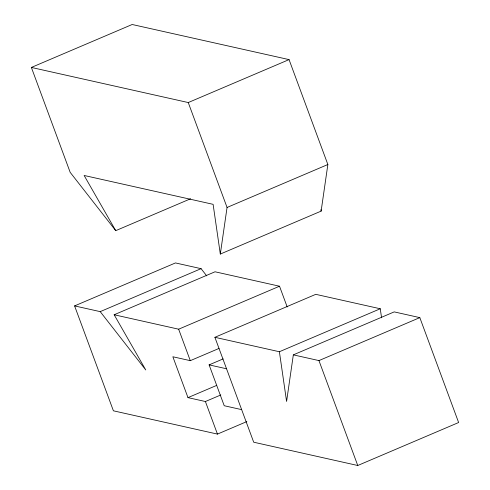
<?xml version="1.0" encoding="UTF-8"?>
<svg xmlns="http://www.w3.org/2000/svg" width="490" height="490" viewBox="0 0 490 490"><rect width="100%" height="100%" fill="white"/><g stroke="black" fill="none" stroke-linecap="round" stroke-linejoin="round"><path stroke-width="0.73" d="M31.372 67.442L132.178 24.5L289.057 59.608L327.859 164.518L321.122 211.123L220.316 254.059L227.06 207.46L188.252 102.551L31.372 67.442L70.18 172.351L115.732 230.655L190.635 198.744M293.332 354.858L286.589 401.463L279.392 351.74L214.896 337.304L253.704 442.213L357.755 465.5L458.628 422.527L419.82 317.624L394.205 311.891L293.332 354.858L318.947 360.591L419.82 317.624M188.252 102.551L289.057 59.608M227.06 207.46L327.859 164.518M246.874 421.565L217.456 434.097L113.404 410.81L74.596 305.907L175.469 262.934L201.084 268.667L206.719 275.876M74.596 305.907L100.211 311.634L201.084 268.667M100.211 311.634L145.757 369.944L114.158 314.758L215.03 271.785L279.521 286.221L287.195 306.967M114.158 314.758L178.648 329.194L279.521 286.221M214.896 337.304L315.768 294.337L380.265 308.767L381.575 317.808M220.819 394.958L205.408 401.524L187.976 397.623L172.86 356.763L190.292 360.665L219.012 348.433M241.65 409.634L224.224 405.732L209.107 364.879L223.128 358.901M279.392 351.74L380.265 308.767M187.976 397.623L216.696 385.391M209.107 364.879L226.539 368.774M115.732 230.655L84.127 175.469L213.113 204.336L220.316 254.059M318.947 360.591L357.755 465.5M178.648 329.194L190.292 360.665M205.408 401.524L217.456 434.097M320.901 209.616L321.122 211.123"/></g></svg>
